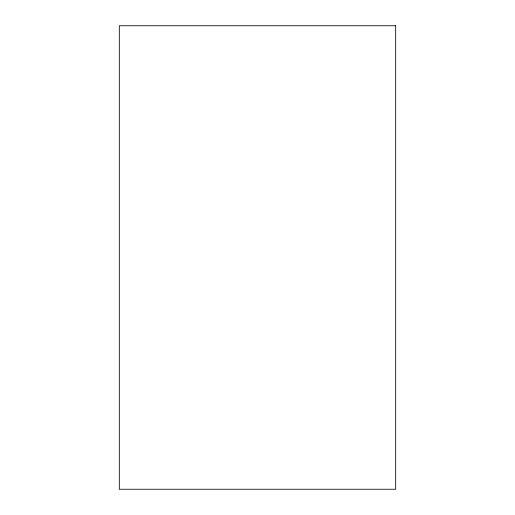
<?xml version="1.0" encoding="UTF-8"?>
<svg xmlns="http://www.w3.org/2000/svg" width="515" height="515" viewBox="0 0 515 515"><rect width="100%" height="100%" fill="white"/><g stroke="black" fill="none" stroke-linecap="round" stroke-linejoin="round"><path stroke-width="0.77" d="M395.681 25.75L119.319 25.75L119.319 489.25L395.681 489.25L395.681 25.75"/></g></svg>
